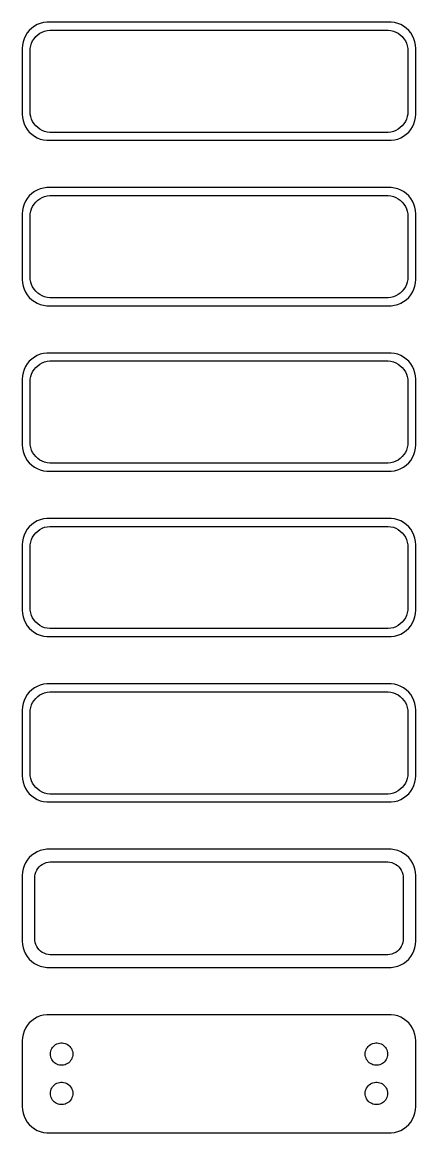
# Model space of a CAD drawing. Header units: metres. Extents: x -38 to 38, y 461 to 925.
# Drawn here: x -37.5 to 37.5, y 461.3 to 672.7 of the extents above; entities that cross this region are included whole.
import ezdxf

# ---------------------------------------------------------------- set-up
doc = ezdxf.new("R2010")
doc.units = ezdxf.units.M

msp = doc.modelspace()

# ---------------------------------------------------------------- linework, layer by layer
for p, q in [((-33.4369, 672.661), (-34.0451, 672.505)), ((-32.8139, 672.74), (-33.4369, 672.661)), ((32.8139, 672.74), (-32.8139, 672.74)), ((33.4369, 672.661), (32.8139, 672.74)), ((34.0451, 672.505), (33.4369, 672.661)), ((-36.5451, 670.689), (-36.8815, 670.159)), ((-36.1448, 671.173), (-36.5451, 670.689)), ((-35.6871, 671.603), (-36.1448, 671.173)), ((-35.1791, 671.972), (-35.6871, 671.603)), ((-34.6289, 672.274), (-35.1791, 671.972)), ((-34.0451, 672.505), (-34.6289, 672.274)), ((-34.5497, 670.332), (-34.1433, 670.627)), ((-34.1433, 670.627), (-33.7031, 670.869)), ((-33.7031, 670.869), (-33.2361, 671.054)), ((-33.2361, 671.054), (-32.7495, 671.179)), ((-32.7495, 671.179), (-32.2512, 671.242)), ((-32.2512, 671.242), (32.2512, 671.242)), ((32.2512, 671.242), (32.7495, 671.179)), ((32.7495, 671.179), (33.2361, 671.054)), ((33.2361, 671.054), (33.7031, 670.869)), ((33.7031, 670.869), (34.1433, 670.627)), ((34.6289, 672.274), (34.0451, 672.505)), ((34.1433, 670.627), (34.5497, 670.332)), ((35.1791, 671.972), (34.6289, 672.274)), ((35.6871, 671.603), (35.1791, 671.972)), ((36.1448, 671.173), (35.6871, 671.603)), ((36.5451, 670.689), (36.1448, 671.173)), ((36.8815, 670.159), (36.5451, 670.689)), ((-37.4606, 668.377), (-37.5, 667.75)), ((-37.3429, 668.993), (-37.4606, 668.377)), ((-37.1489, 669.591), (-37.3429, 668.993)), ((-36.8815, 670.159), (-37.1489, 669.591)), ((-35.8743, 668.245), (-35.7191, 668.722)), ((-35.7191, 668.722), (-35.5052, 669.177)), ((-35.5052, 669.177), (-35.2361, 669.601)), ((-35.2361, 669.601), (-34.9159, 669.988)), ((-34.9159, 669.988), (-34.5497, 670.332)), ((34.5497, 670.332), (34.9159, 669.988)), ((34.9159, 669.988), (35.2361, 669.601)), ((35.2361, 669.601), (35.5052, 669.177)), ((35.5052, 669.177), (35.7191, 668.722)), ((35.7191, 668.722), (35.8743, 668.245)), ((37.1489, 669.591), (36.8815, 670.159)), ((37.3429, 668.993), (37.1489, 669.591)), ((37.4606, 668.377), (37.3429, 668.993)), ((37.5, 667.75), (37.4606, 668.377)), ((-37.5, 667.75), (-37.5, 655.25)), ((-36, 667.25), (-35.9685, 667.751)), ((-36, 655.75), (-36, 667.25)), ((-35.9685, 667.751), (-35.8743, 668.245)), ((35.8743, 668.245), (35.9685, 667.751)), ((35.9685, 667.751), (36, 667.25)), ((36, 667.25), (36, 655.75)), ((37.5, 655.25), (37.5, 667.75)), ((-35.9685, 655.249), (-36, 655.75)), ((36, 655.75), (35.9685, 655.249)), ((-37.5, 655.25), (-37.4606, 654.623)), ((-37.4606, 654.623), (-37.3429, 654.007)), ((-37.3429, 654.007), (-37.1489, 653.409)), ((-35.8743, 654.755), (-35.9685, 655.249)), ((-35.7191, 654.278), (-35.8743, 654.755)), ((-35.5052, 653.823), (-35.7191, 654.278)), ((-35.2361, 653.399), (-35.5052, 653.823)), ((35.5052, 653.823), (35.2361, 653.399)), ((35.7191, 654.278), (35.5052, 653.823)), ((35.8743, 654.755), (35.7191, 654.278)), ((35.9685, 655.249), (35.8743, 654.755)), ((37.1489, 653.409), (37.3429, 654.007)), ((37.3429, 654.007), (37.4606, 654.623)), ((37.4606, 654.623), (37.5, 655.25)), ((-37.1489, 653.409), (-36.8815, 652.841)), ((-36.8815, 652.841), (-36.5451, 652.311)), ((-36.5451, 652.311), (-36.1448, 651.827)), ((-36.1448, 651.827), (-35.6871, 651.397)), ((-35.6871, 651.397), (-35.1791, 651.028)), ((-34.9159, 653.012), (-35.2361, 653.399)), ((-34.5497, 652.668), (-34.9159, 653.012)), ((-34.1433, 652.373), (-34.5497, 652.668)), ((-33.7031, 652.131), (-34.1433, 652.373)), ((-33.2361, 651.946), (-33.7031, 652.131)), ((-32.7495, 651.821), (-33.2361, 651.946)), ((-32.2512, 651.758), (-32.7495, 651.821)), ((32.2512, 651.758), (-32.2512, 651.758)), ((32.7495, 651.821), (32.2512, 651.758)), ((33.2361, 651.946), (32.7495, 651.821)), ((33.7031, 652.131), (33.2361, 651.946)), ((34.1433, 652.373), (33.7031, 652.131)), ((34.5497, 652.668), (34.1433, 652.373)), ((34.9159, 653.012), (34.5497, 652.668)), ((35.2361, 653.399), (34.9159, 653.012)), ((35.1791, 651.028), (35.6871, 651.397)), ((35.6871, 651.397), (36.1448, 651.827)), ((36.1448, 651.827), (36.5451, 652.311)), ((36.5451, 652.311), (36.8815, 652.841)), ((36.8815, 652.841), (37.1489, 653.409)), ((-35.1791, 651.028), (-34.6289, 650.726)), ((-34.6289, 650.726), (-34.0451, 650.495)), ((-34.0451, 650.495), (-33.4369, 650.339)), ((-33.4369, 650.339), (-32.8139, 650.26)), ((-32.8139, 650.26), (32.8139, 650.26)), ((32.8139, 650.26), (33.4369, 650.339)), ((33.4369, 650.339), (34.0451, 650.495)), ((34.0451, 650.495), (34.6289, 650.726)), ((34.6289, 650.726), (35.1791, 651.028)), ((-34.0451, 641.005), (-34.6289, 640.774)), ((-33.4369, 641.161), (-34.0451, 641.005)), ((-32.8139, 641.24), (-33.4369, 641.161)), ((32.8139, 641.24), (-32.8139, 641.24)), ((33.4369, 641.161), (32.8139, 641.24)), ((34.0451, 641.005), (33.4369, 641.161)), ((34.6289, 640.774), (34.0451, 641.005)), ((-36.5451, 639.189), (-36.8815, 638.659)), ((-36.1448, 639.673), (-36.5451, 639.189)), ((-35.6871, 640.103), (-36.1448, 639.673)), ((-35.1791, 640.472), (-35.6871, 640.103)), ((-34.6289, 640.774), (-35.1791, 640.472)), ((-34.9159, 638.488), (-34.5497, 638.832)), ((-34.5497, 638.832), (-34.1433, 639.127)), ((-34.1433, 639.127), (-33.7031, 639.369)), ((-33.7031, 639.369), (-33.2361, 639.554)), ((-33.2361, 639.554), (-32.7495, 639.679)), ((-32.7495, 639.679), (-32.2512, 639.742)), ((-32.2512, 639.742), (32.2512, 639.742)), ((32.2512, 639.742), (32.7495, 639.679)), ((32.7495, 639.679), (33.2361, 639.554)), ((33.2361, 639.554), (33.7031, 639.369)), ((33.7031, 639.369), (34.1433, 639.127)), ((34.1433, 639.127), (34.5497, 638.832)), ((34.5497, 638.832), (34.9159, 638.488)), ((35.1791, 640.472), (34.6289, 640.774)), ((35.6871, 640.103), (35.1791, 640.472)), ((36.1448, 639.673), (35.6871, 640.103)), ((36.5451, 639.189), (36.1448, 639.673)), ((36.8815, 638.659), (36.5451, 639.189)), ((-37.4606, 636.877), (-37.5, 636.25)), ((-37.3429, 637.493), (-37.4606, 636.877)), ((-37.1489, 638.091), (-37.3429, 637.493)), ((-36.8815, 638.659), (-37.1489, 638.091)), ((-35.9685, 636.251), (-35.8743, 636.745)), ((-35.8743, 636.745), (-35.7191, 637.222)), ((-35.7191, 637.222), (-35.5052, 637.677)), ((-35.5052, 637.677), (-35.2361, 638.101)), ((-35.2361, 638.101), (-34.9159, 638.488)), ((34.9159, 638.488), (35.2361, 638.101)), ((35.2361, 638.101), (35.5052, 637.677)), ((35.5052, 637.677), (35.7191, 637.222)), ((35.7191, 637.222), (35.8743, 636.745)), ((35.8743, 636.745), (35.9685, 636.251)), ((37.1489, 638.091), (36.8815, 638.659)), ((37.3429, 637.493), (37.1489, 638.091)), ((37.4606, 636.877), (37.3429, 637.493)), ((37.5, 636.25), (37.4606, 636.877)), ((-37.5, 636.25), (-37.5, 623.75)), ((-36, 635.75), (-35.9685, 636.251)), ((-36, 624.25), (-36, 635.75)), ((35.9685, 636.251), (36, 635.75)), ((36, 635.75), (36, 624.25)), ((37.5, 623.75), (37.5, 636.25)), ((-35.9685, 623.749), (-36, 624.25)), ((36, 624.25), (35.9685, 623.749)), ((-37.5, 623.75), (-37.4606, 623.123)), ((-37.4606, 623.123), (-37.3429, 622.507)), ((-37.3429, 622.507), (-37.1489, 621.909)), ((-37.1489, 621.909), (-36.8815, 621.341)), ((-35.8743, 623.255), (-35.9685, 623.749)), ((-35.7191, 622.778), (-35.8743, 623.255)), ((-35.5052, 622.323), (-35.7191, 622.778)), ((-35.2361, 621.899), (-35.5052, 622.323)), ((-34.9159, 621.512), (-35.2361, 621.899)), ((35.2361, 621.899), (34.9159, 621.512)), ((35.5052, 622.323), (35.2361, 621.899)), ((35.7191, 622.778), (35.5052, 622.323)), ((35.8743, 623.255), (35.7191, 622.778)), ((35.9685, 623.749), (35.8743, 623.255)), ((36.8815, 621.341), (37.1489, 621.909)), ((37.1489, 621.909), (37.3429, 622.507)), ((37.3429, 622.507), (37.4606, 623.123)), ((37.4606, 623.123), (37.5, 623.75)), ((-36.8815, 621.341), (-36.5451, 620.811)), ((-36.5451, 620.811), (-36.1448, 620.327)), ((-36.1448, 620.327), (-35.6871, 619.897)), ((-35.6871, 619.897), (-35.1791, 619.528)), ((-34.5497, 621.168), (-34.9159, 621.512)), ((-34.1433, 620.873), (-34.5497, 621.168)), ((-33.7031, 620.631), (-34.1433, 620.873)), ((-33.2361, 620.446), (-33.7031, 620.631)), ((-32.7495, 620.321), (-33.2361, 620.446)), ((-32.2512, 620.258), (-32.7495, 620.321)), ((32.2512, 620.258), (-32.2512, 620.258)), ((32.7495, 620.321), (32.2512, 620.258)), ((33.2361, 620.446), (32.7495, 620.321)), ((33.7031, 620.631), (33.2361, 620.446)), ((34.1433, 620.873), (33.7031, 620.631)), ((34.5497, 621.168), (34.1433, 620.873)), ((34.9159, 621.512), (34.5497, 621.168)), ((35.1791, 619.528), (35.6871, 619.897)), ((35.6871, 619.897), (36.1448, 620.327)), ((36.1448, 620.327), (36.5451, 620.811)), ((36.5451, 620.811), (36.8815, 621.341)), ((-35.1791, 619.528), (-34.6289, 619.226)), ((-34.6289, 619.226), (-34.0451, 618.995)), ((-34.0451, 618.995), (-33.4369, 618.839)), ((-33.4369, 618.839), (-32.8139, 618.76)), ((-32.8139, 618.76), (32.8139, 618.76)), ((32.8139, 618.76), (33.4369, 618.839)), ((33.4369, 618.839), (34.0451, 618.995)), ((34.0451, 618.995), (34.6289, 619.226)), ((34.6289, 619.226), (35.1791, 619.528)), ((-34.6289, 609.274), (-35.1791, 608.972)), ((-34.0451, 609.505), (-34.6289, 609.274)), ((-33.4369, 609.661), (-34.0451, 609.505)), ((-32.8139, 609.74), (-33.4369, 609.661)), ((32.8139, 609.74), (-32.8139, 609.74)), ((33.4369, 609.661), (32.8139, 609.74)), ((34.0451, 609.505), (33.4369, 609.661)), ((34.6289, 609.274), (34.0451, 609.505)), ((35.1791, 608.972), (34.6289, 609.274)), ((-36.8815, 607.159), (-37.1489, 606.591)), ((-36.5451, 607.689), (-36.8815, 607.159)), ((-36.1448, 608.173), (-36.5451, 607.689)), ((-35.6871, 608.603), (-36.1448, 608.173)), ((-35.1791, 608.972), (-35.6871, 608.603)), ((-35.2361, 606.601), (-34.9159, 606.988)), ((-34.9159, 606.988), (-34.5497, 607.332)), ((-34.5497, 607.332), (-34.1433, 607.627)), ((-34.1433, 607.627), (-33.7031, 607.869)), ((-33.7031, 607.869), (-33.2361, 608.054)), ((-33.2361, 608.054), (-32.7495, 608.179)), ((-32.7495, 608.179), (-32.2512, 608.242)), ((-32.2512, 608.242), (32.2512, 608.242)), ((32.2512, 608.242), (32.7495, 608.179)), ((32.7495, 608.179), (33.2361, 608.054)), ((33.2361, 608.054), (33.7031, 607.869)), ((33.7031, 607.869), (34.1433, 607.627)), ((34.1433, 607.627), (34.5497, 607.332)), ((34.5497, 607.332), (34.9159, 606.988)), ((34.9159, 606.988), (35.2361, 606.601)), ((35.6871, 608.603), (35.1791, 608.972)), ((36.1448, 608.173), (35.6871, 608.603)), ((36.5451, 607.689), (36.1448, 608.173)), ((36.8815, 607.159), (36.5451, 607.689)), ((37.1489, 606.591), (36.8815, 607.159)), ((-37.4606, 605.377), (-37.5, 604.75)), ((-37.3429, 605.993), (-37.4606, 605.377)), ((-37.1489, 606.591), (-37.3429, 605.993)), ((-35.9685, 604.751), (-35.8743, 605.245)), ((-35.8743, 605.245), (-35.7191, 605.722)), ((-35.7191, 605.722), (-35.5052, 606.177)), ((-35.5052, 606.177), (-35.2361, 606.601)), ((35.2361, 606.601), (35.5052, 606.177)), ((35.5052, 606.177), (35.7191, 605.722)), ((35.7191, 605.722), (35.8743, 605.245)), ((35.8743, 605.245), (35.9685, 604.751)), ((37.3429, 605.993), (37.1489, 606.591)), ((37.4606, 605.377), (37.3429, 605.993)), ((37.5, 604.75), (37.4606, 605.377)), ((-37.5, 604.75), (-37.5, 592.25)), ((-36, 604.25), (-35.9685, 604.751)), ((-36, 592.75), (-36, 604.25)), ((35.9685, 604.751), (36, 604.25)), ((36, 604.25), (36, 592.75)), ((37.5, 592.25), (37.5, 604.75)), ((-37.5, 592.25), (-37.4606, 591.623)), ((-35.9685, 592.249), (-36, 592.75)), ((-35.8743, 591.755), (-35.9685, 592.249)), ((35.9685, 592.249), (35.8743, 591.755)), ((36, 592.75), (35.9685, 592.249)), ((37.4606, 591.623), (37.5, 592.25)), ((-37.4606, 591.623), (-37.3429, 591.007)), ((-37.3429, 591.007), (-37.1489, 590.409)), ((-37.1489, 590.409), (-36.8815, 589.841)), ((-35.7191, 591.278), (-35.8743, 591.755)), ((-35.5052, 590.823), (-35.7191, 591.278)), ((-35.2361, 590.399), (-35.5052, 590.823)), ((-34.9159, 590.012), (-35.2361, 590.399)), ((35.2361, 590.399), (34.9159, 590.012)), ((35.5052, 590.823), (35.2361, 590.399)), ((35.7191, 591.278), (35.5052, 590.823)), ((35.8743, 591.755), (35.7191, 591.278)), ((36.8815, 589.841), (37.1489, 590.409)), ((37.1489, 590.409), (37.3429, 591.007)), ((37.3429, 591.007), (37.4606, 591.623)), ((-36.8815, 589.841), (-36.5451, 589.311)), ((-36.5451, 589.311), (-36.1448, 588.827)), ((-36.1448, 588.827), (-35.6871, 588.397)), ((-35.6871, 588.397), (-35.1791, 588.028)), ((-35.1791, 588.028), (-34.6289, 587.726)), ((-34.5497, 589.668), (-34.9159, 590.012)), ((-34.1433, 589.373), (-34.5497, 589.668)), ((-33.7031, 589.131), (-34.1433, 589.373)), ((-33.2361, 588.946), (-33.7031, 589.131)), ((-32.7495, 588.821), (-33.2361, 588.946)), ((-32.2512, 588.758), (-32.7495, 588.821)), ((32.2512, 588.758), (-32.2512, 588.758)), ((32.7495, 588.821), (32.2512, 588.758)), ((33.2361, 588.946), (32.7495, 588.821)), ((33.7031, 589.131), (33.2361, 588.946)), ((34.1433, 589.373), (33.7031, 589.131)), ((34.5497, 589.668), (34.1433, 589.373)), ((34.9159, 590.012), (34.5497, 589.668)), ((34.6289, 587.726), (35.1791, 588.028)), ((35.1791, 588.028), (35.6871, 588.397)), ((35.6871, 588.397), (36.1448, 588.827)), ((36.1448, 588.827), (36.5451, 589.311)), ((36.5451, 589.311), (36.8815, 589.841)), ((-34.6289, 587.726), (-34.0451, 587.495)), ((-34.0451, 587.495), (-33.4369, 587.339)), ((-33.4369, 587.339), (-32.8139, 587.26)), ((-32.8139, 587.26), (32.8139, 587.26)), ((32.8139, 587.26), (33.4369, 587.339)), ((33.4369, 587.339), (34.0451, 587.495)), ((34.0451, 587.495), (34.6289, 587.726)), ((-35.1791, 577.472), (-35.6871, 577.103)), ((-34.6289, 577.774), (-35.1791, 577.472)), ((-34.0451, 578.005), (-34.6289, 577.774)), ((-33.4369, 578.161), (-34.0451, 578.005)), ((-32.8139, 578.24), (-33.4369, 578.161)), ((32.8139, 578.24), (-32.8139, 578.24)), ((33.4369, 578.161), (32.8139, 578.24)), ((34.0451, 578.005), (33.4369, 578.161)), ((34.6289, 577.774), (34.0451, 578.005)), ((35.1791, 577.472), (34.6289, 577.774)), ((35.6871, 577.103), (35.1791, 577.472)), ((-36.8815, 575.659), (-37.1489, 575.091)), ((-36.5451, 576.189), (-36.8815, 575.659)), ((-36.1448, 576.673), (-36.5451, 576.189)), ((-35.6871, 577.103), (-36.1448, 576.673)), ((-35.2361, 575.101), (-34.9159, 575.488)), ((-34.9159, 575.488), (-34.5497, 575.832)), ((-34.5497, 575.832), (-34.1433, 576.127)), ((-34.1433, 576.127), (-33.7031, 576.369)), ((-33.7031, 576.369), (-33.2361, 576.554)), ((-33.2361, 576.554), (-32.7495, 576.679)), ((-32.7495, 576.679), (-32.2512, 576.742)), ((-32.2512, 576.742), (32.2512, 576.742)), ((32.2512, 576.742), (32.7495, 576.679)), ((32.7495, 576.679), (33.2361, 576.554)), ((33.2361, 576.554), (33.7031, 576.369)), ((33.7031, 576.369), (34.1433, 576.127)), ((34.1433, 576.127), (34.5497, 575.832)), ((34.5497, 575.832), (34.9159, 575.488)), ((34.9159, 575.488), (35.2361, 575.101)), ((36.1448, 576.673), (35.6871, 577.103)), ((36.5451, 576.189), (36.1448, 576.673)), ((36.8815, 575.659), (36.5451, 576.189)), ((37.1489, 575.091), (36.8815, 575.659)), ((-37.4606, 573.877), (-37.5, 573.25)), ((-37.5, 573.25), (-37.5, 560.75)), ((-37.3429, 574.493), (-37.4606, 573.877)), ((-37.1489, 575.091), (-37.3429, 574.493)), ((-36, 572.75), (-35.9685, 573.251)), ((-35.9685, 573.251), (-35.8743, 573.745)), ((-35.8743, 573.745), (-35.7191, 574.222)), ((-35.7191, 574.222), (-35.5052, 574.677)), ((-35.5052, 574.677), (-35.2361, 575.101)), ((35.2361, 575.101), (35.5052, 574.677)), ((35.5052, 574.677), (35.7191, 574.222)), ((35.7191, 574.222), (35.8743, 573.745)), ((35.8743, 573.745), (35.9685, 573.251)), ((35.9685, 573.251), (36, 572.75)), ((37.3429, 574.493), (37.1489, 575.091)), ((37.4606, 573.877), (37.3429, 574.493)), ((37.5, 573.25), (37.4606, 573.877)), ((37.5, 560.75), (37.5, 573.25)), ((-36, 561.25), (-36, 572.75)), ((36, 572.75), (36, 561.25)), ((-37.5, 560.75), (-37.4606, 560.123)), ((-35.9685, 560.749), (-36, 561.25)), ((-35.8743, 560.255), (-35.9685, 560.749)), ((35.9685, 560.749), (35.8743, 560.255)), ((36, 561.25), (35.9685, 560.749)), ((37.4606, 560.123), (37.5, 560.75)), ((-37.4606, 560.123), (-37.3429, 559.507)), ((-37.3429, 559.507), (-37.1489, 558.909)), ((-37.1489, 558.909), (-36.8815, 558.341)), ((-36.8815, 558.341), (-36.5451, 557.811)), ((-35.7191, 559.778), (-35.8743, 560.255)), ((-35.5052, 559.323), (-35.7191, 559.778)), ((-35.2361, 558.899), (-35.5052, 559.323)), ((-34.9159, 558.512), (-35.2361, 558.899)), ((-34.5497, 558.168), (-34.9159, 558.512)), ((34.9159, 558.512), (34.5497, 558.168)), ((35.2361, 558.899), (34.9159, 558.512)), ((35.5052, 559.323), (35.2361, 558.899)), ((35.7191, 559.778), (35.5052, 559.323)), ((35.8743, 560.255), (35.7191, 559.778)), ((36.5451, 557.811), (36.8815, 558.341)), ((36.8815, 558.341), (37.1489, 558.909)), ((37.1489, 558.909), (37.3429, 559.507)), ((37.3429, 559.507), (37.4606, 560.123)), ((-36.5451, 557.811), (-36.1448, 557.327)), ((-36.1448, 557.327), (-35.6871, 556.897)), ((-35.6871, 556.897), (-35.1791, 556.528)), ((-35.1791, 556.528), (-34.6289, 556.226)), ((-34.6289, 556.226), (-34.0451, 555.995)), ((-34.1433, 557.873), (-34.5497, 558.168)), ((-33.7031, 557.631), (-34.1433, 557.873)), ((-33.2361, 557.446), (-33.7031, 557.631)), ((-32.7495, 557.321), (-33.2361, 557.446)), ((-32.2512, 557.258), (-32.7495, 557.321)), ((32.2512, 557.258), (-32.2512, 557.258)), ((32.7495, 557.321), (32.2512, 557.258)), ((33.2361, 557.446), (32.7495, 557.321)), ((33.7031, 557.631), (33.2361, 557.446)), ((34.1433, 557.873), (33.7031, 557.631)), ((34.0451, 555.995), (34.6289, 556.226)), ((34.5497, 558.168), (34.1433, 557.873)), ((34.6289, 556.226), (35.1791, 556.528)), ((35.1791, 556.528), (35.6871, 556.897)), ((35.6871, 556.897), (36.1448, 557.327)), ((36.1448, 557.327), (36.5451, 557.811)), ((-34.0451, 555.995), (-33.4369, 555.839)), ((-33.4369, 555.839), (-32.8139, 555.76)), ((-32.8139, 555.76), (32.8139, 555.76)), ((32.8139, 555.76), (33.4369, 555.839)), ((33.4369, 555.839), (34.0451, 555.995)), ((-35.1791, 545.972), (-35.6871, 545.603)), ((-34.6289, 546.274), (-35.1791, 545.972)), ((-34.0451, 546.505), (-34.6289, 546.274)), ((-33.4369, 546.661), (-34.0451, 546.505)), ((-32.8139, 546.74), (-33.4369, 546.661)), ((32.8139, 546.74), (-32.8139, 546.74)), ((33.4369, 546.661), (32.8139, 546.74)), ((34.0451, 546.505), (33.4369, 546.661)), ((34.6289, 546.274), (34.0451, 546.505)), ((35.1791, 545.972), (34.6289, 546.274)), ((35.6871, 545.603), (35.1791, 545.972)), ((-37.1489, 543.591), (-37.3429, 542.993)), ((-36.8815, 544.159), (-37.1489, 543.591)), ((-36.5451, 544.689), (-36.8815, 544.159)), ((-36.1448, 545.173), (-36.5451, 544.689)), ((-35.6871, 545.603), (-36.1448, 545.173)), ((-35.5052, 543.177), (-35.2361, 543.601)), ((-35.2361, 543.601), (-34.9159, 543.988)), ((-34.9159, 543.988), (-34.5497, 544.332)), ((-34.5497, 544.332), (-34.1433, 544.627)), ((-34.1433, 544.627), (-33.7031, 544.869)), ((-33.7031, 544.869), (-33.2361, 545.054)), ((-33.2361, 545.054), (-32.7495, 545.179)), ((-32.7495, 545.179), (-32.2512, 545.242)), ((-32.2512, 545.242), (32.2512, 545.242)), ((32.2512, 545.242), (32.7495, 545.179)), ((32.7495, 545.179), (33.2361, 545.054)), ((33.2361, 545.054), (33.7031, 544.869)), ((33.7031, 544.869), (34.1433, 544.627)), ((34.1433, 544.627), (34.5497, 544.332)), ((34.5497, 544.332), (34.9159, 543.988)), ((34.9159, 543.988), (35.2361, 543.601)), ((35.2361, 543.601), (35.5052, 543.177)), ((36.1448, 545.173), (35.6871, 545.603)), ((36.5451, 544.689), (36.1448, 545.173)), ((36.8815, 544.159), (36.5451, 544.689)), ((37.1489, 543.591), (36.8815, 544.159)), ((37.3429, 542.993), (37.1489, 543.591)), ((-37.4606, 542.377), (-37.5, 541.75)), ((-37.5, 541.75), (-37.5, 529.25)), ((-37.3429, 542.993), (-37.4606, 542.377)), ((-36, 541.25), (-35.9685, 541.751)), ((-35.9685, 541.751), (-35.8743, 542.245)), ((-35.8743, 542.245), (-35.7191, 542.722)), ((-35.7191, 542.722), (-35.5052, 543.177)), ((35.5052, 543.177), (35.7191, 542.722)), ((35.7191, 542.722), (35.8743, 542.245)), ((35.8743, 542.245), (35.9685, 541.751)), ((35.9685, 541.751), (36, 541.25)), ((37.4606, 542.377), (37.3429, 542.993)), ((37.5, 541.75), (37.4606, 542.377)), ((37.5, 529.25), (37.5, 541.75)), ((-36, 529.75), (-36, 541.25)), ((36, 541.25), (36, 529.75)), ((-37.5, 529.25), (-37.4606, 528.623)), ((-35.9685, 529.249), (-36, 529.75)), ((-35.8743, 528.755), (-35.9685, 529.249)), ((-35.7191, 528.278), (-35.8743, 528.755)), ((35.8743, 528.755), (35.7191, 528.278)), ((35.9685, 529.249), (35.8743, 528.755)), ((36, 529.75), (35.9685, 529.249)), ((37.4606, 528.623), (37.5, 529.25)), ((-37.4606, 528.623), (-37.3429, 528.007)), ((-37.3429, 528.007), (-37.1489, 527.409)), ((-37.1489, 527.409), (-36.8815, 526.841)), ((-36.8815, 526.841), (-36.5451, 526.311)), ((-35.5052, 527.823), (-35.7191, 528.278)), ((-35.2361, 527.399), (-35.5052, 527.823)), ((-34.9159, 527.012), (-35.2361, 527.399)), ((-34.5497, 526.668), (-34.9159, 527.012)), ((-34.1433, 526.373), (-34.5497, 526.668)), ((34.5497, 526.668), (34.1433, 526.373)), ((34.9159, 527.012), (34.5497, 526.668)), ((35.2361, 527.399), (34.9159, 527.012)), ((35.5052, 527.823), (35.2361, 527.399)), ((35.7191, 528.278), (35.5052, 527.823)), ((36.5451, 526.311), (36.8815, 526.841)), ((36.8815, 526.841), (37.1489, 527.409)), ((37.1489, 527.409), (37.3429, 528.007)), ((37.3429, 528.007), (37.4606, 528.623)), ((-36.5451, 526.311), (-36.1448, 525.827)), ((-36.1448, 525.827), (-35.6871, 525.397)), ((-35.6871, 525.397), (-35.1791, 525.028)), ((-35.1791, 525.028), (-34.6289, 524.726)), ((-34.6289, 524.726), (-34.0451, 524.495)), ((-33.7031, 526.131), (-34.1433, 526.373)), ((-34.0451, 524.495), (-33.4369, 524.339)), ((-33.2361, 525.946), (-33.7031, 526.131)), ((-32.7495, 525.821), (-33.2361, 525.946)), ((-32.2512, 525.758), (-32.7495, 525.821)), ((32.2512, 525.758), (-32.2512, 525.758)), ((32.7495, 525.821), (32.2512, 525.758)), ((33.2361, 525.946), (32.7495, 525.821)), ((33.7031, 526.131), (33.2361, 525.946)), ((33.4369, 524.339), (34.0451, 524.495)), ((34.1433, 526.373), (33.7031, 526.131)), ((34.0451, 524.495), (34.6289, 524.726)), ((34.6289, 524.726), (35.1791, 525.028)), ((35.1791, 525.028), (35.6871, 525.397)), ((35.6871, 525.397), (36.1448, 525.827)), ((36.1448, 525.827), (36.5451, 526.311)), ((-33.4369, 524.339), (-32.8139, 524.26)), ((-32.8139, 524.26), (32.8139, 524.26)), ((32.8139, 524.26), (33.4369, 524.339)), ((-35.6871, 514.103), (-36.1448, 513.673)), ((-35.1791, 514.472), (-35.6871, 514.103)), ((-34.6289, 514.774), (-35.1791, 514.472)), ((-34.0451, 515.005), (-34.6289, 514.774)), ((-33.4369, 515.161), (-34.0451, 515.005)), ((-32.8139, 515.24), (-33.4369, 515.161)), ((32.8139, 515.24), (-32.8139, 515.24)), ((33.4369, 515.161), (32.8139, 515.24)), ((34.0451, 515.005), (33.4369, 515.161)), ((34.6289, 514.774), (34.0451, 515.005)), ((35.1791, 514.472), (34.6289, 514.774)), ((35.6871, 514.103), (35.1791, 514.472)), ((36.1448, 513.673), (35.6871, 514.103)), ((-37.1489, 512.091), (-37.3429, 511.493)), ((-36.8815, 512.659), (-37.1489, 512.091)), ((-36.5451, 513.189), (-36.8815, 512.659)), ((-36.1448, 513.673), (-36.5451, 513.189)), ((-34.5184, 511.58), (-34.2692, 511.881)), ((-34.2692, 511.881), (-33.9842, 512.149)), ((-33.9842, 512.149), (-33.668, 512.378)), ((-33.668, 512.378), (-33.3254, 512.567)), ((-33.3254, 512.567), (-32.9619, 512.711)), ((-32.9619, 512.711), (-32.5833, 512.808)), ((-32.5833, 512.808), (-32.1954, 512.857)), ((-32.1954, 512.857), (32.1954, 512.857)), ((32.1954, 512.857), (32.5833, 512.808)), ((32.5833, 512.808), (32.9619, 512.711)), ((32.9619, 512.711), (33.3254, 512.567)), ((33.3254, 512.567), (33.668, 512.378)), ((33.668, 512.378), (33.9842, 512.149)), ((33.9842, 512.149), (34.2692, 511.881)), ((34.2692, 511.881), (34.5184, 511.58)), ((36.5451, 513.189), (36.1448, 513.673)), ((36.8815, 512.659), (36.5451, 513.189)), ((37.1489, 512.091), (36.8815, 512.659)), ((37.3429, 511.493), (37.1489, 512.091)), ((-37.4606, 510.877), (-37.5, 510.25)), ((-37.5, 510.25), (-37.5, 497.75)), ((-37.3429, 511.493), (-37.4606, 510.877)), ((-35.1129, 509.75), (-35.0884, 510.14)), ((-35.1129, 498.25), (-35.1129, 509.75)), ((-35.0884, 510.14), (-35.0151, 510.524)), ((-35.0151, 510.524), (-34.8943, 510.896)), ((-34.8943, 510.896), (-34.7279, 511.25)), ((-34.7279, 511.25), (-34.5184, 511.58)), ((34.5184, 511.58), (34.7279, 511.25)), ((34.7279, 511.25), (34.8943, 510.896)), ((34.8943, 510.896), (35.0151, 510.524)), ((35.0151, 510.524), (35.0884, 510.14)), ((35.0884, 510.14), (35.1129, 509.75)), ((35.1129, 509.75), (35.1129, 498.25)), ((37.4606, 510.877), (37.3429, 511.493)), ((37.5, 510.25), (37.4606, 510.877)), ((37.5, 497.75), (37.5, 510.25)), ((-37.5, 497.75), (-37.4606, 497.123)), ((-37.4606, 497.123), (-37.3429, 496.507)), ((-35.0884, 497.86), (-35.1129, 498.25)), ((-35.0151, 497.476), (-35.0884, 497.86)), ((-34.8943, 497.104), (-35.0151, 497.476)), ((-34.7279, 496.75), (-34.8943, 497.104)), ((34.8943, 497.104), (34.7279, 496.75)), ((35.0151, 497.476), (34.8943, 497.104)), ((35.0884, 497.86), (35.0151, 497.476)), ((35.1129, 498.25), (35.0884, 497.86)), ((37.3429, 496.507), (37.4606, 497.123)), ((37.4606, 497.123), (37.5, 497.75)), ((-37.3429, 496.507), (-37.1489, 495.909)), ((-37.1489, 495.909), (-36.8815, 495.341)), ((-36.8815, 495.341), (-36.5451, 494.811)), ((-34.5184, 496.42), (-34.7279, 496.75)), ((-34.2692, 496.119), (-34.5184, 496.42)), ((-33.9842, 495.851), (-34.2692, 496.119)), ((-33.668, 495.622), (-33.9842, 495.851)), ((-33.3254, 495.433), (-33.668, 495.622)), ((-32.9619, 495.289), (-33.3254, 495.433)), ((-32.5833, 495.192), (-32.9619, 495.289)), ((-32.1954, 495.143), (-32.5833, 495.192)), ((32.1954, 495.143), (-32.1954, 495.143)), ((32.5833, 495.192), (32.1954, 495.143)), ((32.9619, 495.289), (32.5833, 495.192)), ((33.3254, 495.433), (32.9619, 495.289)), ((33.668, 495.622), (33.3254, 495.433)), ((33.9842, 495.851), (33.668, 495.622)), ((34.2692, 496.119), (33.9842, 495.851)), ((34.5184, 496.42), (34.2692, 496.119)), ((34.7279, 496.75), (34.5184, 496.42)), ((36.5451, 494.811), (36.8815, 495.341)), ((36.8815, 495.341), (37.1489, 495.909)), ((37.1489, 495.909), (37.3429, 496.507)), ((-36.5451, 494.811), (-36.1448, 494.327)), ((-36.1448, 494.327), (-35.6871, 493.897)), ((-35.6871, 493.897), (-35.1791, 493.528)), ((-35.1791, 493.528), (-34.6289, 493.226)), ((-34.6289, 493.226), (-34.0451, 492.995)), ((-34.0451, 492.995), (-33.4369, 492.839)), ((-33.4369, 492.839), (-32.8139, 492.76)), ((-32.8139, 492.76), (32.8139, 492.76)), ((32.8139, 492.76), (33.4369, 492.839)), ((33.4369, 492.839), (34.0451, 492.995)), ((34.0451, 492.995), (34.6289, 493.226)), ((34.6289, 493.226), (35.1791, 493.528)), ((35.1791, 493.528), (35.6871, 493.897)), ((35.6871, 493.897), (36.1448, 494.327)), ((36.1448, 494.327), (36.5451, 494.811)), ((-35.6871, 482.603), (-36.1448, 482.173)), ((-35.1791, 482.972), (-35.6871, 482.603)), ((-34.6289, 483.274), (-35.1791, 482.972)), ((-34.0451, 483.505), (-34.6289, 483.274)), ((-33.4369, 483.661), (-34.0451, 483.505)), ((-32.8139, 483.74), (-33.4369, 483.661)), ((32.8139, 483.74), (-32.8139, 483.74)), ((33.4369, 483.661), (32.8139, 483.74)), ((34.0451, 483.505), (33.4369, 483.661)), ((34.6289, 483.274), (34.0451, 483.505)), ((35.1791, 482.972), (34.6289, 483.274)), ((35.6871, 482.603), (35.1791, 482.972)), ((36.1448, 482.173), (35.6871, 482.603)), ((-37.1489, 480.591), (-37.3429, 479.993)), ((-36.8815, 481.159), (-37.1489, 480.591)), ((-36.5451, 481.689), (-36.8815, 481.159)), ((-36.1448, 482.173), (-36.5451, 481.689)), ((36.5451, 481.689), (36.1448, 482.173)), ((36.8815, 481.159), (36.5451, 481.689)), ((37.1489, 480.591), (36.8815, 481.159)), ((37.3429, 479.993), (37.1489, 480.591)), ((-37.4606, 479.377), (-37.5, 478.75)), ((-37.5, 478.75), (-37.5, 466.25)), ((-37.3429, 479.993), (-37.4606, 479.377)), ((-31.3611, 477.895), (-31.1441, 478.053)), ((-31.1441, 478.053), (-30.9091, 478.182)), ((-30.9091, 478.182), (-30.6598, 478.281)), ((-30.6598, 478.281), (-30.4001, 478.347)), ((-30.4001, 478.347), (-30.1341, 478.381)), ((-30.1341, 478.381), (-29.8659, 478.381)), ((-29.8659, 478.381), (-29.5999, 478.347)), ((-29.5999, 478.347), (-29.3401, 478.281)), ((-29.3401, 478.281), (-29.0908, 478.182)), ((-29.0908, 478.182), (-28.8559, 478.053)), ((-28.8559, 478.053), (-28.6389, 477.895)), ((28.6389, 477.895), (28.8559, 478.053)), ((28.8559, 478.053), (29.0908, 478.182)), ((29.0908, 478.182), (29.3401, 478.281)), ((29.3401, 478.281), (29.5999, 478.347)), ((29.5999, 478.347), (29.8659, 478.381)), ((29.8659, 478.381), (30.1341, 478.381)), ((30.1341, 478.381), (30.4001, 478.347)), ((30.4001, 478.347), (30.6598, 478.281)), ((30.6598, 478.281), (30.9091, 478.182)), ((30.9091, 478.182), (31.1441, 478.053)), ((31.1441, 478.053), (31.3611, 477.895)), ((37.4606, 479.377), (37.3429, 479.993)), ((37.5, 478.75), (37.4606, 479.377)), ((37.5, 466.25), (37.5, 478.75)), ((-32.1353, 476.25), (-32.1185, 476.518)), ((-32.1185, 475.982), (-32.1353, 476.25)), ((-32.1185, 476.518), (-32.0682, 476.781)), ((-32.0682, 475.719), (-32.1185, 475.982)), ((-32.0682, 476.781), (-31.9853, 477.036)), ((-31.9853, 477.036), (-31.8712, 477.279)), ((-31.8712, 477.279), (-31.7275, 477.505)), ((-31.7275, 477.505), (-31.5565, 477.712)), ((-31.5565, 477.712), (-31.3611, 477.895)), ((-28.6389, 477.895), (-28.4434, 477.712)), ((-28.4434, 477.712), (-28.2725, 477.505)), ((-28.2725, 477.505), (-28.1288, 477.279)), ((-28.1288, 477.279), (-28.0146, 477.036)), ((-28.0146, 477.036), (-27.9318, 476.781)), ((-27.9318, 476.781), (-27.8815, 476.518)), ((-27.8815, 475.982), (-27.9318, 475.719)), ((-27.8815, 476.518), (-27.8647, 476.25)), ((-27.8647, 476.25), (-27.8815, 475.982)), ((27.8647, 476.25), (27.8815, 476.518)), ((27.8815, 475.982), (27.8647, 476.25)), ((27.8815, 476.518), (27.9318, 476.781)), ((27.9318, 475.719), (27.8815, 475.982)), ((27.9318, 476.781), (28.0146, 477.036)), ((28.0146, 477.036), (28.1288, 477.279)), ((28.1288, 477.279), (28.2725, 477.505)), ((28.2725, 477.505), (28.4434, 477.712)), ((28.4434, 477.712), (28.6389, 477.895)), ((31.3611, 477.895), (31.5565, 477.712)), ((31.5565, 477.712), (31.7275, 477.505)), ((31.7275, 477.505), (31.8712, 477.279)), ((31.8712, 477.279), (31.9853, 477.036)), ((31.9853, 477.036), (32.0682, 476.781)), ((32.0682, 476.781), (32.1185, 476.518)), ((32.1185, 475.982), (32.0682, 475.719)), ((32.1185, 476.518), (32.1353, 476.25)), ((32.1353, 476.25), (32.1185, 475.982)), ((-31.9853, 475.464), (-32.0682, 475.719)), ((-31.8712, 475.221), (-31.9853, 475.464)), ((-31.7275, 474.995), (-31.8712, 475.221)), ((-31.5565, 474.788), (-31.7275, 474.995)), ((-31.3611, 474.605), (-31.5565, 474.788)), ((-31.1441, 474.447), (-31.3611, 474.605)), ((-30.9091, 474.318), (-31.1441, 474.447)), ((-30.6598, 474.219), (-30.9091, 474.318)), ((-30.4001, 474.153), (-30.6598, 474.219)), ((-30.1341, 474.119), (-30.4001, 474.153)), ((-29.8659, 474.119), (-30.1341, 474.119)), ((-29.5999, 474.153), (-29.8659, 474.119)), ((-29.3401, 474.219), (-29.5999, 474.153)), ((-29.0908, 474.318), (-29.3401, 474.219)), ((-28.8559, 474.447), (-29.0908, 474.318)), ((-28.6389, 474.605), (-28.8559, 474.447)), ((-28.4434, 474.788), (-28.6389, 474.605)), ((-28.2725, 474.995), (-28.4434, 474.788)), ((-28.1288, 475.221), (-28.2725, 474.995)), ((-28.0146, 475.464), (-28.1288, 475.221)), ((-27.9318, 475.719), (-28.0146, 475.464)), ((28.0146, 475.464), (27.9318, 475.719)), ((28.1288, 475.221), (28.0146, 475.464)), ((28.2725, 474.995), (28.1288, 475.221)), ((28.4434, 474.788), (28.2725, 474.995)), ((28.6389, 474.605), (28.4434, 474.788)), ((28.8559, 474.447), (28.6389, 474.605)), ((29.0908, 474.318), (28.8559, 474.447)), ((29.3401, 474.219), (29.0908, 474.318)), ((29.5999, 474.153), (29.3401, 474.219)), ((29.8659, 474.119), (29.5999, 474.153)), ((30.1341, 474.119), (29.8659, 474.119)), ((30.4001, 474.153), (30.1341, 474.119)), ((30.6598, 474.219), (30.4001, 474.153)), ((30.9091, 474.318), (30.6598, 474.219)), ((31.1441, 474.447), (30.9091, 474.318)), ((31.3611, 474.605), (31.1441, 474.447)), ((31.5565, 474.788), (31.3611, 474.605)), ((31.7275, 474.995), (31.5565, 474.788)), ((31.8712, 475.221), (31.7275, 474.995)), ((31.9853, 475.464), (31.8712, 475.221)), ((32.0682, 475.719), (31.9853, 475.464)), ((-32.0682, 469.281), (-31.9853, 469.536)), ((-31.9853, 469.536), (-31.8712, 469.779)), ((-31.8712, 469.779), (-31.7275, 470.005)), ((-31.7275, 470.005), (-31.5565, 470.212)), ((-31.5565, 470.212), (-31.3611, 470.395)), ((-31.3611, 470.395), (-31.1441, 470.553)), ((-31.1441, 470.553), (-30.9091, 470.682)), ((-30.9091, 470.682), (-30.6598, 470.781)), ((-30.6598, 470.781), (-30.4001, 470.847)), ((-30.4001, 470.847), (-30.1341, 470.881)), ((-30.1341, 470.881), (-29.8659, 470.881)), ((-29.8659, 470.881), (-29.5999, 470.847)), ((-29.5999, 470.847), (-29.3401, 470.781)), ((-29.3401, 470.781), (-29.0908, 470.682)), ((-29.0908, 470.682), (-28.8559, 470.553)), ((-28.8559, 470.553), (-28.6389, 470.395)), ((-28.6389, 470.395), (-28.4434, 470.212)), ((-28.4434, 470.212), (-28.2725, 470.005)), ((-28.2725, 470.005), (-28.1288, 469.779)), ((-28.1288, 469.779), (-28.0146, 469.536)), ((-28.0146, 469.536), (-27.9318, 469.281)), ((27.9318, 469.281), (28.0146, 469.536)), ((28.0146, 469.536), (28.1288, 469.779)), ((28.1288, 469.779), (28.2725, 470.005)), ((28.2725, 470.005), (28.4434, 470.212)), ((28.4434, 470.212), (28.6389, 470.395)), ((28.6389, 470.395), (28.8559, 470.553)), ((28.8559, 470.553), (29.0908, 470.682)), ((29.0908, 470.682), (29.3401, 470.781)), ((29.3401, 470.781), (29.5999, 470.847)), ((29.5999, 470.847), (29.8659, 470.881)), ((29.8659, 470.881), (30.1341, 470.881)), ((30.1341, 470.881), (30.4001, 470.847)), ((30.4001, 470.847), (30.6598, 470.781)), ((30.6598, 470.781), (30.9091, 470.682)), ((30.9091, 470.682), (31.1441, 470.553)), ((31.1441, 470.553), (31.3611, 470.395)), ((31.3611, 470.395), (31.5565, 470.212)), ((31.5565, 470.212), (31.7275, 470.005)), ((31.7275, 470.005), (31.8712, 469.779)), ((31.8712, 469.779), (31.9853, 469.536)), ((31.9853, 469.536), (32.0682, 469.281)), ((-32.1353, 468.75), (-32.1185, 469.018)), ((-32.1185, 468.482), (-32.1353, 468.75)), ((-32.1185, 469.018), (-32.0682, 469.281)), ((-32.0682, 468.219), (-32.1185, 468.482)), ((-31.9853, 467.964), (-32.0682, 468.219)), ((-31.8712, 467.721), (-31.9853, 467.964)), ((-31.7275, 467.495), (-31.8712, 467.721)), ((-31.5565, 467.288), (-31.7275, 467.495)), ((-28.2725, 467.495), (-28.4434, 467.288)), ((-28.1288, 467.721), (-28.2725, 467.495)), ((-28.0146, 467.964), (-28.1288, 467.721)), ((-27.9318, 468.219), (-28.0146, 467.964)), ((-27.9318, 469.281), (-27.8815, 469.018)), ((-27.8815, 468.482), (-27.9318, 468.219)), ((-27.8815, 469.018), (-27.8647, 468.75)), ((-27.8647, 468.75), (-27.8815, 468.482)), ((27.8647, 468.75), (27.8815, 469.018)), ((27.8815, 468.482), (27.8647, 468.75)), ((27.8815, 469.018), (27.9318, 469.281)), ((27.9318, 468.219), (27.8815, 468.482)), ((28.0146, 467.964), (27.9318, 468.219)), ((28.1288, 467.721), (28.0146, 467.964)), ((28.2725, 467.495), (28.1288, 467.721)), ((28.4434, 467.288), (28.2725, 467.495)), ((31.7275, 467.495), (31.5565, 467.288)), ((31.8712, 467.721), (31.7275, 467.495)), ((31.9853, 467.964), (31.8712, 467.721)), ((32.0682, 468.219), (31.9853, 467.964)), ((32.0682, 469.281), (32.1185, 469.018)), ((32.1185, 468.482), (32.0682, 468.219)), ((32.1185, 469.018), (32.1353, 468.75)), ((32.1353, 468.75), (32.1185, 468.482)), ((-37.5, 466.25), (-37.4606, 465.623)), ((-37.4606, 465.623), (-37.3429, 465.007)), ((-31.3611, 467.105), (-31.5565, 467.288)), ((-31.1441, 466.947), (-31.3611, 467.105)), ((-30.9091, 466.818), (-31.1441, 466.947)), ((-30.6598, 466.719), (-30.9091, 466.818)), ((-30.4001, 466.653), (-30.6598, 466.719)), ((-30.1341, 466.619), (-30.4001, 466.653)), ((-29.8659, 466.619), (-30.1341, 466.619)), ((-29.5999, 466.653), (-29.8659, 466.619)), ((-29.3401, 466.719), (-29.5999, 466.653)), ((-29.0908, 466.818), (-29.3401, 466.719)), ((-28.8559, 466.947), (-29.0908, 466.818)), ((-28.6389, 467.105), (-28.8559, 466.947)), ((-28.4434, 467.288), (-28.6389, 467.105)), ((28.6389, 467.105), (28.4434, 467.288)), ((28.8559, 466.947), (28.6389, 467.105)), ((29.0908, 466.818), (28.8559, 466.947)), ((29.3401, 466.719), (29.0908, 466.818)), ((29.5999, 466.653), (29.3401, 466.719)), ((29.8659, 466.619), (29.5999, 466.653)), ((30.1341, 466.619), (29.8659, 466.619)), ((30.4001, 466.653), (30.1341, 466.619)), ((30.6598, 466.719), (30.4001, 466.653)), ((30.9091, 466.818), (30.6598, 466.719)), ((31.1441, 466.947), (30.9091, 466.818)), ((31.3611, 467.105), (31.1441, 466.947)), ((31.5565, 467.288), (31.3611, 467.105)), ((37.3429, 465.007), (37.4606, 465.623)), ((37.4606, 465.623), (37.5, 466.25)), ((-37.3429, 465.007), (-37.1489, 464.409)), ((-37.1489, 464.409), (-36.8815, 463.841)), ((-36.8815, 463.841), (-36.5451, 463.311)), ((-36.5451, 463.311), (-36.1448, 462.827)), ((36.1448, 462.827), (36.5451, 463.311)), ((36.5451, 463.311), (36.8815, 463.841)), ((36.8815, 463.841), (37.1489, 464.409)), ((37.1489, 464.409), (37.3429, 465.007)), ((-36.1448, 462.827), (-35.6871, 462.397)), ((-35.6871, 462.397), (-35.1791, 462.028)), ((-35.1791, 462.028), (-34.6289, 461.726)), ((-34.6289, 461.726), (-34.0451, 461.495)), ((-34.0451, 461.495), (-33.4369, 461.339)), ((-33.4369, 461.339), (-32.8139, 461.26)), ((-32.8139, 461.26), (32.8139, 461.26)), ((32.8139, 461.26), (33.4369, 461.339)), ((33.4369, 461.339), (34.0451, 461.495)), ((34.0451, 461.495), (34.6289, 461.726)), ((34.6289, 461.726), (35.1791, 462.028)), ((35.1791, 462.028), (35.6871, 462.397)), ((35.6871, 462.397), (36.1448, 462.827))]:
    msp.add_line(p, q)

doc.saveas('drawing.dxf')
